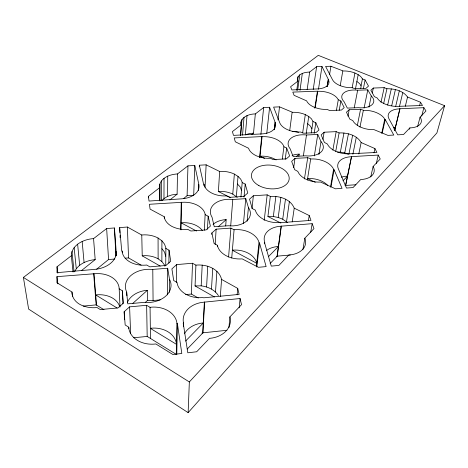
<?xml version="1.0" encoding="UTF-8"?>
<svg xmlns="http://www.w3.org/2000/svg" width="468" height="468" viewBox="0 0 468 468"><rect width="100%" height="100%" fill="white"/><g stroke="black" fill="none" stroke-linecap="round" stroke-linejoin="round"><path stroke-width="0.7" d="M161.325 200.626L161.337 180.993C165.216 176.19 171.522 174.289 177.477 173.938L187.96 165.859L194.776 165.473L198.824 184.298L198.397 190.242M164.906 266.257L164.479 264.987L161.875 261.594L161.899 240.809L158.067 238.042A21.949 15.175 -2.4 0 0 142.383 234.93L141.769 235.03L127.384 227.033L119.662 227.594L119.896 232.625M162.203 200.433L163.964 198.602L164.034 178.273M164.286 218.176L164.291 216.754L150.07 209.114L149.444 204.276L182.356 202.293A20.592 13.66 1.2 0 1 205.136 214.18L204.376 230.186M165.725 265.649L165.883 247.987L164.572 244.197L161.899 240.809M120.024 306.996L119.159 288.224A23.716 16.983 -7.5 0 0 94.887 273.704L56.967 276.652L56.92 282.695L72.019 292.044L72.481 296.297M71.335 255.756L57.037 266.772L56.997 272.657L94.665 269.392A22.558 15.391 -6 0 0 116.222 251.913L114.432 227.969L106.651 228.53L93.559 238.621C83.942 239.177 71.657 244.776 71.335 255.756L73.037 271.978M163.964 198.602L167.585 196.396L167.737 176.108M167.474 294.881L167.69 268.258L152.205 269.445A22.85 16.602 -3.1 0 0 126.606 291.833L127.776 303.843L144.238 302.375A22.85 16.602 -3.1 0 0 165.836 296.016A22.85 16.602 -3.1 0 0 169.515 279.384L167.69 268.258M168.895 263.098L169.018 250.193L165.731 248.362M169.381 292.354L169.515 279.384M169.849 199.982L177.115 194.173L177.477 173.938M176.342 282.537L176.682 264.584L192.524 263.256L195.916 265.145C206.06 264.046 218.977 268.486 221.575 279.414L220.317 296.577M124.523 319.726L124.155 311.735L129.595 306.856L146.636 305.3L150.064 307.347L150.819 307.213A24.207 18.533 -4.2 0 1 176.898 322.791L176.301 354.416L147.186 336.428L133.655 337.773M176.758 354.703L177.413 323.721L176.933 323.435M180.63 229.642L181.251 202.17M180.981 229.893L181.613 202.363M183.725 198.455L187.101 195.712L187.96 165.859M183.503 326.354L183.345 322.189A23.64 18.176 1.6 0 1 203.557 302.217L240.09 298.52L241.523 304.674L229.876 316.912L228.94 327.653M194.776 165.473L193.705 195.279L187.101 195.712M198.297 298.04L191.365 294.05L192.524 263.256M188.136 412.647L189.341 381.958L444.6 105.669L318.281 55.353L23.4 277.425L28.63 309.091L188.136 412.647L436.896 132.924L444.6 105.669M199.298 166.672L199.356 165.216L206.131 164.835L219.656 171.487L220.188 171.405A19.381 12.256 3.9 0 1 234.351 174.09L238.013 176.377L240.698 179.15L242.225 182.245L240.921 197.127M198.59 190.026L198.678 187.879M214.432 296.952L195.051 285.925L195.916 265.145M164.291 216.754L164.274 217.053A20.592 13.66 1.2 0 0 171.92 226.424C176.81 228.834 182.35 229.893 187.767 229.355L190.845 231.011L206.095 229.911L210.378 226.12L208.149 216.222L205.142 214.654M203.943 185.691L204.013 184.246L203.539 184.006L199.356 165.216M205.048 187.317L206.131 164.835M218.439 295.641C214.695 289.75 207.927 286.679 201.181 285.854L202.199 265.099M161.337 180.993L159.845 184.088L159.775 200.725M207.459 229.238L208.149 216.222M204.358 302.217L202.697 333.076L201.924 333.076M187.206 349.064L202.936 332.824L204.615 301.965M206.593 286.954L207.745 266.21M211.793 234.439L211.881 232.988L216.14 229.162L230.888 228.103L234.082 229.77L234.731 229.671A21.136 14.643 4.9 0 1 259.003 242.325L256.376 266.83M211.477 289.048L212.759 268.31M230.742 197.765L218.398 191.535L219.656 171.487M215.186 244.384L216.14 229.162M217.374 246.73L217.468 245.308L214.092 243.495L211.881 232.988M215.514 292.003L216.9 271.27M225.699 225.939L226.161 219.632L225.664 219.627A19.609 13.367 4.1 0 0 213.045 224.394M237.229 197.338L232.777 194.115L234.351 174.09M230.689 225.991L232.783 199.508L245.77 198.643L248.444 207.611L247.122 221.218M228.589 257.02L230.888 228.103M240.786 124.775C240.148 117.047 248.999 113.911 255.335 113.923L263.659 107.511L269.609 107.271L275.178 122.47L274.347 129.618M240.453 135.504L241.336 124.716L241.02 121.908M240.687 135.194L241.979 119.434M236.358 196.408L238.013 176.377M231.73 258.014L234.082 229.77M242.535 135.153L244.033 117.281M247.034 115.573L245.367 134.843L249.04 133.667L253.516 133.134L255.335 113.923M244.009 197.139L245.203 184.059L242.126 182.543M124.155 311.735L125.172 324.967L128.794 327.208L128.753 327.635A24.207 18.533 -4.2 0 0 155.253 344.033L155.797 343.933L172.856 354.498L181.812 353.475L177.413 323.721M243.442 223.628L245.77 198.643M237.13 294.822L237.732 288.399L221.575 279.414M239.183 307.798L240.09 298.52M119.662 227.594L121.698 250.702L122.16 251.439A21.949 15.175 -2.4 0 0 145.998 265.11L146.624 264.999L149.836 266.842L165.918 265.485L170.721 261.232L169.018 250.193M252.041 208.588L253.34 195.77L267.169 194.858L270.334 196.414C279.39 195.794 290.599 199.029 294.232 208.166L292.213 221.814M260.898 134.415L263.659 107.511M259.547 157.576L261.723 136.586L234.211 137.931L235.299 141.792L248.555 148.245A18.094 10.735 6.3 0 0 256.236 155.75C260.653 157.657 265.52 158.605 270.323 158.237L273.172 159.576L286.317 158.874L289.651 155.92L286.685 148.052L283.9 146.771L283.848 146.396A18.094 10.735 6.3 0 0 262.706 136.697L261.723 136.586M259.892 157.587L262.062 136.744M266.766 133.409L269.609 107.271M256.827 266.906L259.547 243.067L259.096 242.833M274.201 129.724L275.178 122.47M264.198 220.416L267.169 194.858M277.98 119.902L279.519 106.862L273.604 107.108L279.759 122.768A17.217 9.711 7.6 0 0 300.526 132.034L303.773 133.216L315.964 132.619L318.977 129.952L315.841 122.745L312.987 121.499L311.395 118.755L308.751 116.491L305.306 114.613A17.217 9.711 7.6 0 0 292.57 112.308L279.519 106.862M280.888 223.049L267.924 216.514L270.334 196.414M264.689 243.775L264.578 241.915A20.873 14.268 8.3 0 1 280.443 226.243L312.179 223.669L313.964 228.6L304.803 238.224L302.954 249.415M267.924 216.514L273.341 216.52L275.874 196.443M282.327 159.073L283.9 146.771M285.205 159.372L286.685 148.052M287.516 222.633L282.725 219.211L278.22 217.468L280.864 197.397M289.698 130.701L292.114 112.367M297.537 80.853L298.104 76.594C300.737 73.014 305.516 72.23 309.67 72.043L316.625 66.684L321.99 66.526L328.337 79.42L327.167 86.609M296.765 90.306L297.999 81.04L297.461 78.671L298.104 76.594M297.671 90.371L299.766 74.786M281.145 226.249L277.044 256.341L276.366 256.335M270.124 263.484L277.243 256.142L281.35 226.056M300.006 90.336L302.322 73.371M282.725 219.211L285.474 199.14M293.682 167.626L294.98 158.389L307.716 157.71L311.22 158.991A18.626 11.337 9.2 0 1 333.579 169.24L330.49 187.153M286.551 221.645L289.394 201.568M307.143 89.663L309.67 72.043M311.267 132.941L312.987 121.499M298.876 156.3L299.192 154.136L298.754 154.124A17.398 10.536 8.4 0 0 292.12 155.481M302.644 132.93L305.306 114.613M306.224 133.444L308.751 116.491M303.387 155.78L306.493 135L317.784 134.439L321.007 141.628A17.755 10.401 8.3 0 1 320.896 152.153A17.755 10.401 8.3 0 1 305.405 155.821L293.091 156.458L290.16 148.824A17.755 10.401 8.3 0 1 306.037 134.942L306.493 135M313.221 89.476L316.625 66.684M314.806 108.225L317.421 91.196L292.781 92.097L294.109 95.343L306.599 100.854A16.474 8.863 8.6 0 0 314.157 107.19C318.234 108.798 322.639 109.658 327.021 109.389L329.694 110.53L341.441 110.062L344.191 107.622L340.874 101.018L338.177 99.608A16.474 8.863 8.6 0 0 318.316 91.295L317.421 91.196M315.204 107.798L317.743 91.33M360.541 88.663C362.489 85.404 359.213 83.146 356.873 81.537M362.419 78.911C361.033 75.997 357.774 74.342 354.914 73.026A15.766 8.079 9.3 0 0 343.202 70.978L330.929 66.257L325.593 66.415L332.502 79.712A15.766 8.079 9.3 0 0 352.018 87.692L355.048 88.715L365.999 88.312L368.509 86.089L365.099 79.987L362.419 78.911L361.068 85.819M304.434 178.975L307.716 157.71M318.468 89.289L321.99 66.526M314.168 133.386L315.841 122.745M307.365 179.999L310.664 159.061M314.332 155.885L317.784 134.439M72.019 292.044L71.955 292.424A23.716 16.983 -7.5 0 0 79.285 304.083C84.638 307.113 90.95 308.277 97.022 307.529L100.304 309.564L117.965 307.95L123.423 303.118L122.306 290.733L119.1 288.814M327.056 86.592L328.337 79.42M329.536 74.775L330.929 66.257M318.872 154.545L321.007 141.628M308.406 220.516L309.237 215.543L294.232 208.166M322.943 139.347L324.131 132.222L336.176 131.631L339.101 132.912C347.209 132.619 356.873 135.053 361.144 142.547L358.792 153.919M310.717 232.216L312.179 223.669M340.218 85.697L342.792 71.019M336.363 110.694L338.259 99.924M339.218 110.272L340.874 101.018M332.859 150.111L336.176 131.631M335.737 151.345L339.101 132.912M330.975 186.872L334.123 169.831L333.713 169.644M352.164 87.692L354.914 73.026M337.463 152.041L340.371 152.118L343.957 132.988M347.976 116.169L349.186 109.728L360.576 109.272L363.829 110.372A16.971 9.284 10.8 0 1 384.731 119.112L381.73 133.362M355.393 89.289L358.184 74.646M348.18 154.13L344.752 152.925L348.432 133.807M354.253 107.804L357.646 90.23L367.79 89.856L371.27 95.922A16.222 8.588 10 0 1 372.001 104.738A16.222 8.588 10 0 1 358.348 107.675L347.332 108.102L344.062 101.696A16.222 8.588 10 0 1 357.23 90.178L357.646 90.23M348.865 154.376L352.632 135.246M363.402 88.546L365.099 79.987M357.3 125.681L360.576 109.272M345.01 185.574L345.6 185.591L351.521 156.628L378.243 155.072L380.238 158.997L373.095 166.514L370.75 176.922M345.6 185.591L351.521 156.628M352.878 154.241L356.3 137.229M359.962 127.08L363.338 110.43M364.092 108.085L367.79 89.856M368.93 107.19L371.27 95.922M372.329 92.933L373.347 88.042L384.181 87.645L386.925 88.75C394.384 88.622 403.024 90.634 407.558 97.034L405.323 106.207M380.981 102.287L384.181 87.645M383.649 103.522L386.925 88.75M373.996 152.866L374.95 148.584L361.144 142.547M387.668 105.025L391.318 88.856M382.257 132.865L385.263 119.609L384.877 119.451M376.336 163.449L378.243 155.072M391.704 105.745L395.419 89.575M311.869 128.747L310.296 125.991L307.675 123.716M395.706 106.294L399.327 90.827M399.438 106.599L402.784 92.524M394.694 130.221L399.918 108.751L423.891 107.681L425.968 110.98L420.065 117.187L417.544 126.834M394.682 130.677L399.918 108.751M409.547 129.262L409.904 127.869L410.459 127.887A16.895 9.05 12.2 0 0 420.328 117.503L420.065 117.187M419.556 105.721L420.463 102.217L407.558 97.034M421.68 116.117L423.891 107.681M241.459 190.178L240.043 186.773L237.381 183.988M165.684 256.288L164.537 252.112L161.893 248.719M74.763 271.44C78.372 263.812 87.212 260.302 95.185 259.629L93.559 238.621M409.904 127.869L403.556 134.515L397.724 134.837L389.037 118.936A16.895 9.05 12.2 0 1 399.233 108.857L399.789 108.88M185.527 341.084L203.235 323.055L202.457 323.055A23.014 18.176 1.2 0 0 184.421 333.795M268.398 256.71L278.384 246.542L277.694 246.531A20.387 14.356 8.4 0 0 266.666 250.386M342.98 180.771L347.484 176.184L346.882 176.167A18.117 11.168 11.4 0 0 341.4 177.196M393.875 128.952L395.355 127.442L394.811 127.425A16.579 9.19 12.5 0 0 393.512 127.524M183.608 322.75L183.21 323.142L187.808 352.784L196.671 351.766L209.547 338.276L210.36 338.276A23.64 18.176 1.6 0 0 230.11 317.509L229.876 316.912M264.859 242.365L264.549 242.67L271.276 266.122L278.899 265.42L288.908 254.931L289.616 254.937A20.873 14.268 8.3 0 0 305.06 238.703L304.803 238.224M145.361 302.369L147.473 300.444L153.077 300.538L160.255 299.871M132.865 303.305L147.309 290.353L147.473 300.444M218.135 226.834L226.161 219.632M296.572 156.482L299.192 154.136M176.682 264.584L171.902 268.878L173.686 280.513L177.103 282.473L177.091 282.947A22.452 16.38 1.4 0 0 202.597 297.572L203.82 297.794L239.13 294.401L237.732 288.399M253.34 195.77L249.538 199.181L252.217 208.564L255.405 210.173L255.44 210.547A19.913 13.028 7.2 0 0 279.18 222.522L279.724 222.435M294.98 158.389L291.669 161.361L294.664 169.668L297.823 171.399A18.626 11.337 9.2 0 0 320.539 182.046L335.462 188.82L342.055 188.358L334.123 169.831M324.131 132.222L321.136 134.907L324.4 142.424L327.413 144.039A17.714 10.197 10.2 0 0 349.303 153.808L376.91 152.439L374.95 148.584M349.186 109.728L346.455 112.185L349.824 119.124L352.796 120.592A16.971 9.284 10.8 0 0 374.014 129.636L387.908 135.381L393.787 135.059L385.263 119.609M373.347 88.042L370.855 90.277L374.388 96.619L377.231 97.999A16.222 8.424 11.3 0 0 397.706 106.371L422.499 105.464L420.463 102.217M96.648 269.205L108.558 259.529L114.695 259.032M81.52 270.545L95.185 259.629M251.86 134.456L253.516 133.134M148.438 197.788L148.42 196.338L159.758 187.598M241.336 124.716L232.415 131.59L233.485 135.375L261.758 133.918A17.404 9.927 5.8 0 0 275.254 122.979L275.026 122.593M297.999 81.04L290.587 86.755L291.892 89.938L317.222 88.949A15.889 8.26 8 0 0 328.448 79.852L328.208 79.525M167.585 196.396L171.943 194.893L177.115 194.173M195.051 285.925L201.181 285.854M141.769 235.03L142.225 255.856L142.822 255.75A21.417 15.239 -3 0 1 158.131 258.827L161.875 261.594M218.398 191.535L218.919 191.459A18.96 12.373 3.7 0 1 232.777 194.115M202.936 332.824L226.916 330.285M185.55 294.588L191.365 294.05M83.205 306.09L96.156 304.89L103.96 309.711M277.243 256.142L290.335 255.013M125.167 258.19L128.554 257.915L141.108 265.14M280.274 222.709L310.98 220.369L309.237 215.543M345.758 185.433L355.855 184.755M147.309 290.353L146.741 290.353A22.271 16.632 -3.9 0 0 127.343 302.457M351.363 156.786L350.748 156.768A18.504 11.039 11.2 0 0 338.393 168.983L346.478 188.042L353.024 187.58L360.758 179.484L361.372 179.496A18.504 11.039 11.2 0 0 373.359 166.889L373.095 166.514M232.783 199.508L232.268 199.444A20.065 13.268 4.3 0 0 212.022 217.146L214.256 226.746L228.507 225.746A20.065 13.268 4.3 0 0 246.811 220.884A20.065 13.268 4.3 0 0 248.444 207.611M340.371 152.118L344.752 152.925M273.341 216.52L278.22 217.468M264.566 158.371L260.032 156.236L260.664 156.183A17.726 10.869 6.3 0 1 276.114 159.939M315.303 182.28L307.581 178.641L308.12 178.565A18.234 11.466 9.3 0 1 327.746 185.445M196.466 231.028L181.145 222.832L181.871 222.756A20.118 13.759 0.8 0 1 202.375 230.671M142.225 255.856L160.173 266.076M117.117 308.032L95.718 294.945L96.554 294.84A23.113 16.994 -8.4 0 1 119.773 306.832M23.4 277.425L189.341 381.958M198.631 184.456L198.836 184.936A19.72 12.501 1.2 0 1 181.707 198.818L149.029 201.064L148.42 196.338M245.203 184.059L247.771 193.003L243.951 196.39L229.923 197.32L226.377 195.887A19.381 12.256 3.9 0 1 204.019 184.608L204.013 184.246M259.547 243.067L266.128 266.596L258.435 267.304L242.143 258.874A21.136 14.643 4.9 0 1 217.474 245.647L217.468 245.308M56.967 276.652L57.856 283.813M57.037 266.772L57.833 273.207M71.973 251.41L74.084 271.844M74.143 247.554L76.266 268.673M77.629 244.156L79.654 265.245M82.169 241.429L84.076 262.495M94.027 273.803L96.531 305.118M93.641 273.569L96.156 304.89M106.651 228.53L108.558 259.529M116.058 251.328L116.286 255.668M114.432 227.969L115.906 256.043M122.306 290.733L122.92 303.802M120.03 235.503L120.13 237.662M122.206 250.994L122.271 252.439M128.794 327.208L128.852 328.659M126.729 292.131L126.881 295.758M129.595 306.856L130.636 333.707M127.384 227.033L128.554 257.915M146.636 305.3L147.186 336.428M150.064 307.347L150.48 338.458M152.784 269.521L153.077 300.538M158.067 238.042L158.131 258.827M159.845 184.088L159.863 200.842M292.184 131.332A16.883 9.851 7.7 0 1 298.596 132.257M151.076 328.226L150.345 328.36L176.506 344.366L176.465 343.717A23.57 18.515 -5.1 0 0 151.076 328.226M233.011 250.146L232.38 250.245L256.78 263.303L256.686 262.788A20.633 14.719 4.7 0 0 233.011 250.146M258.868 185.58A18.977 11.811 6.7 0 0 289.054 179.811A18.977 11.811 6.7 0 0 263.016 165.502A18.977 11.811 6.7 0 0 258.868 185.58"/></g></svg>
